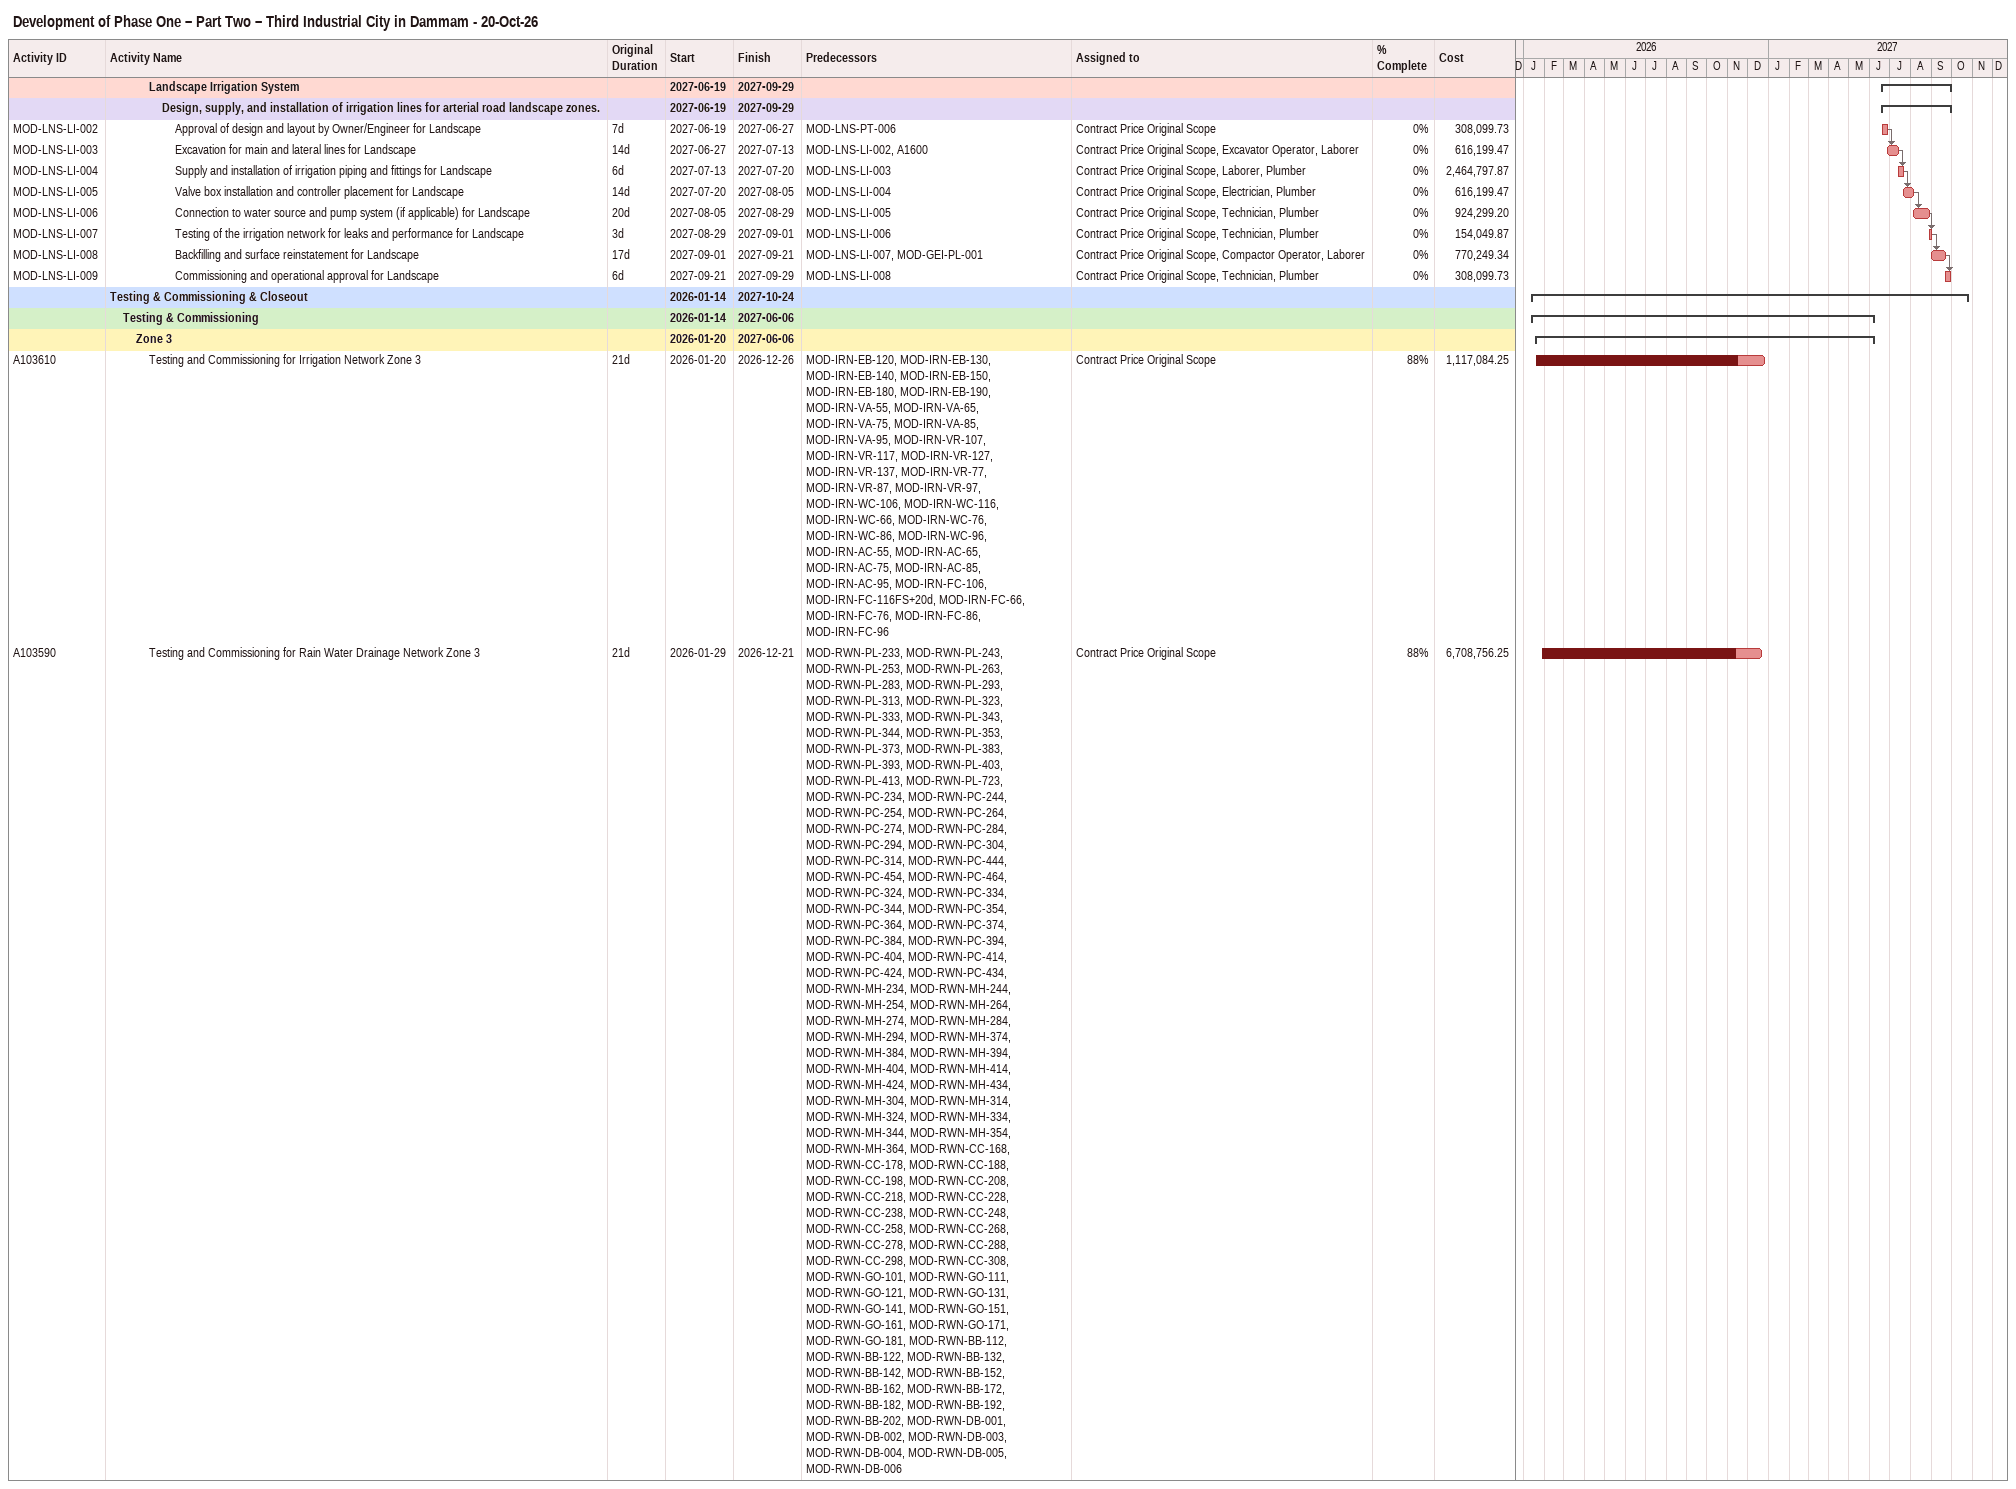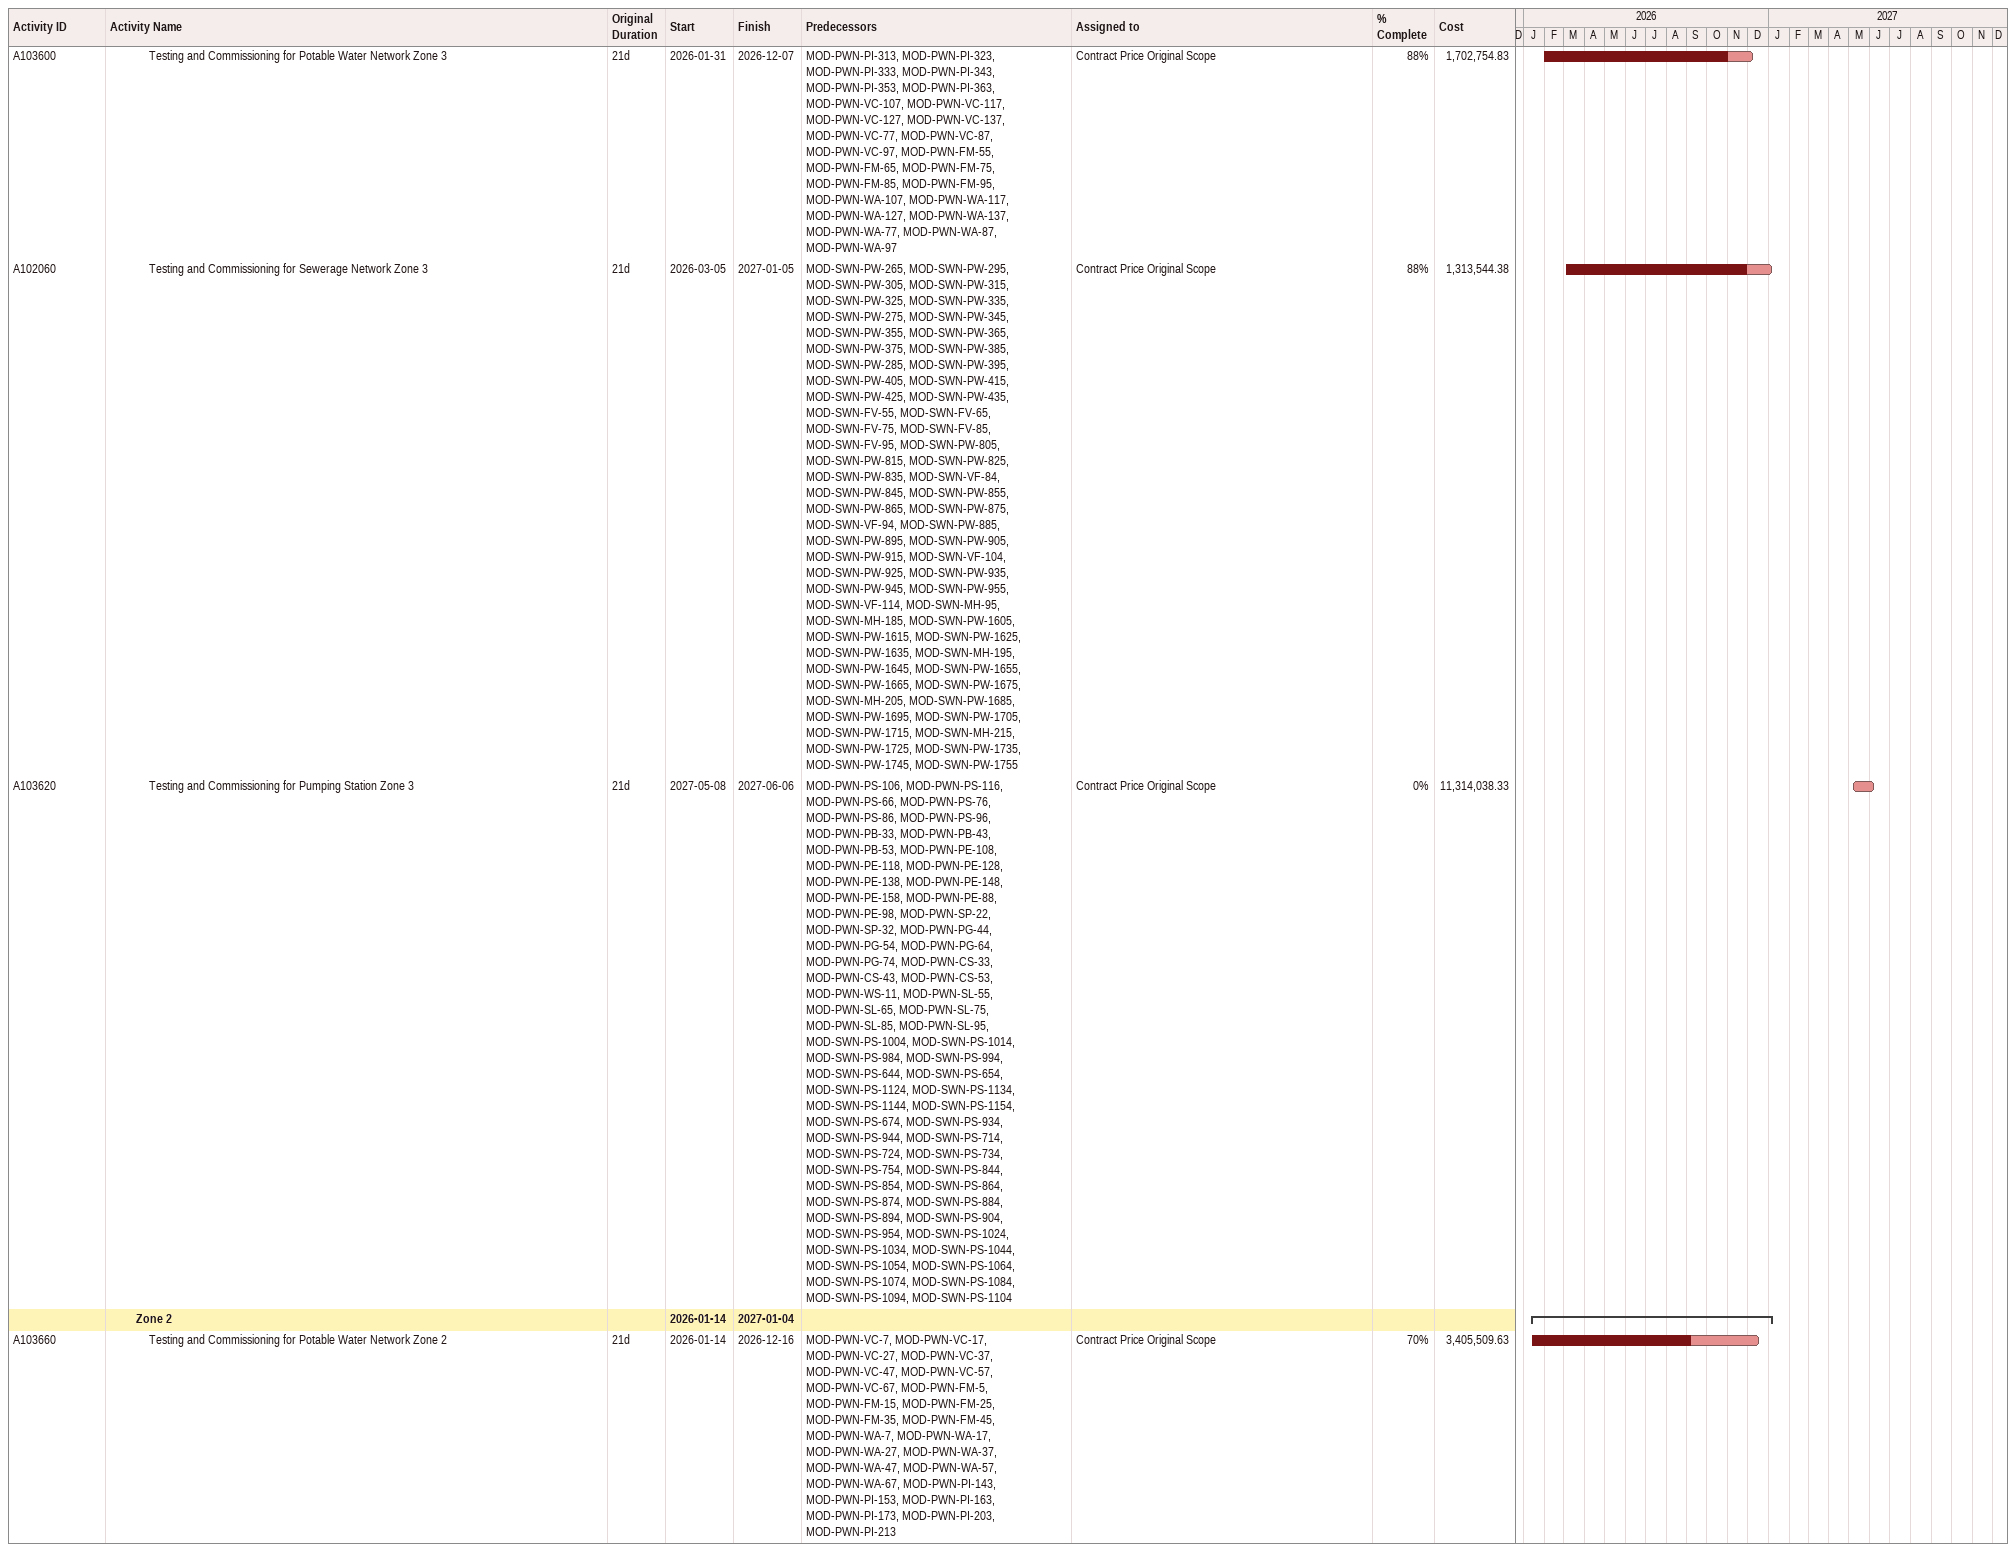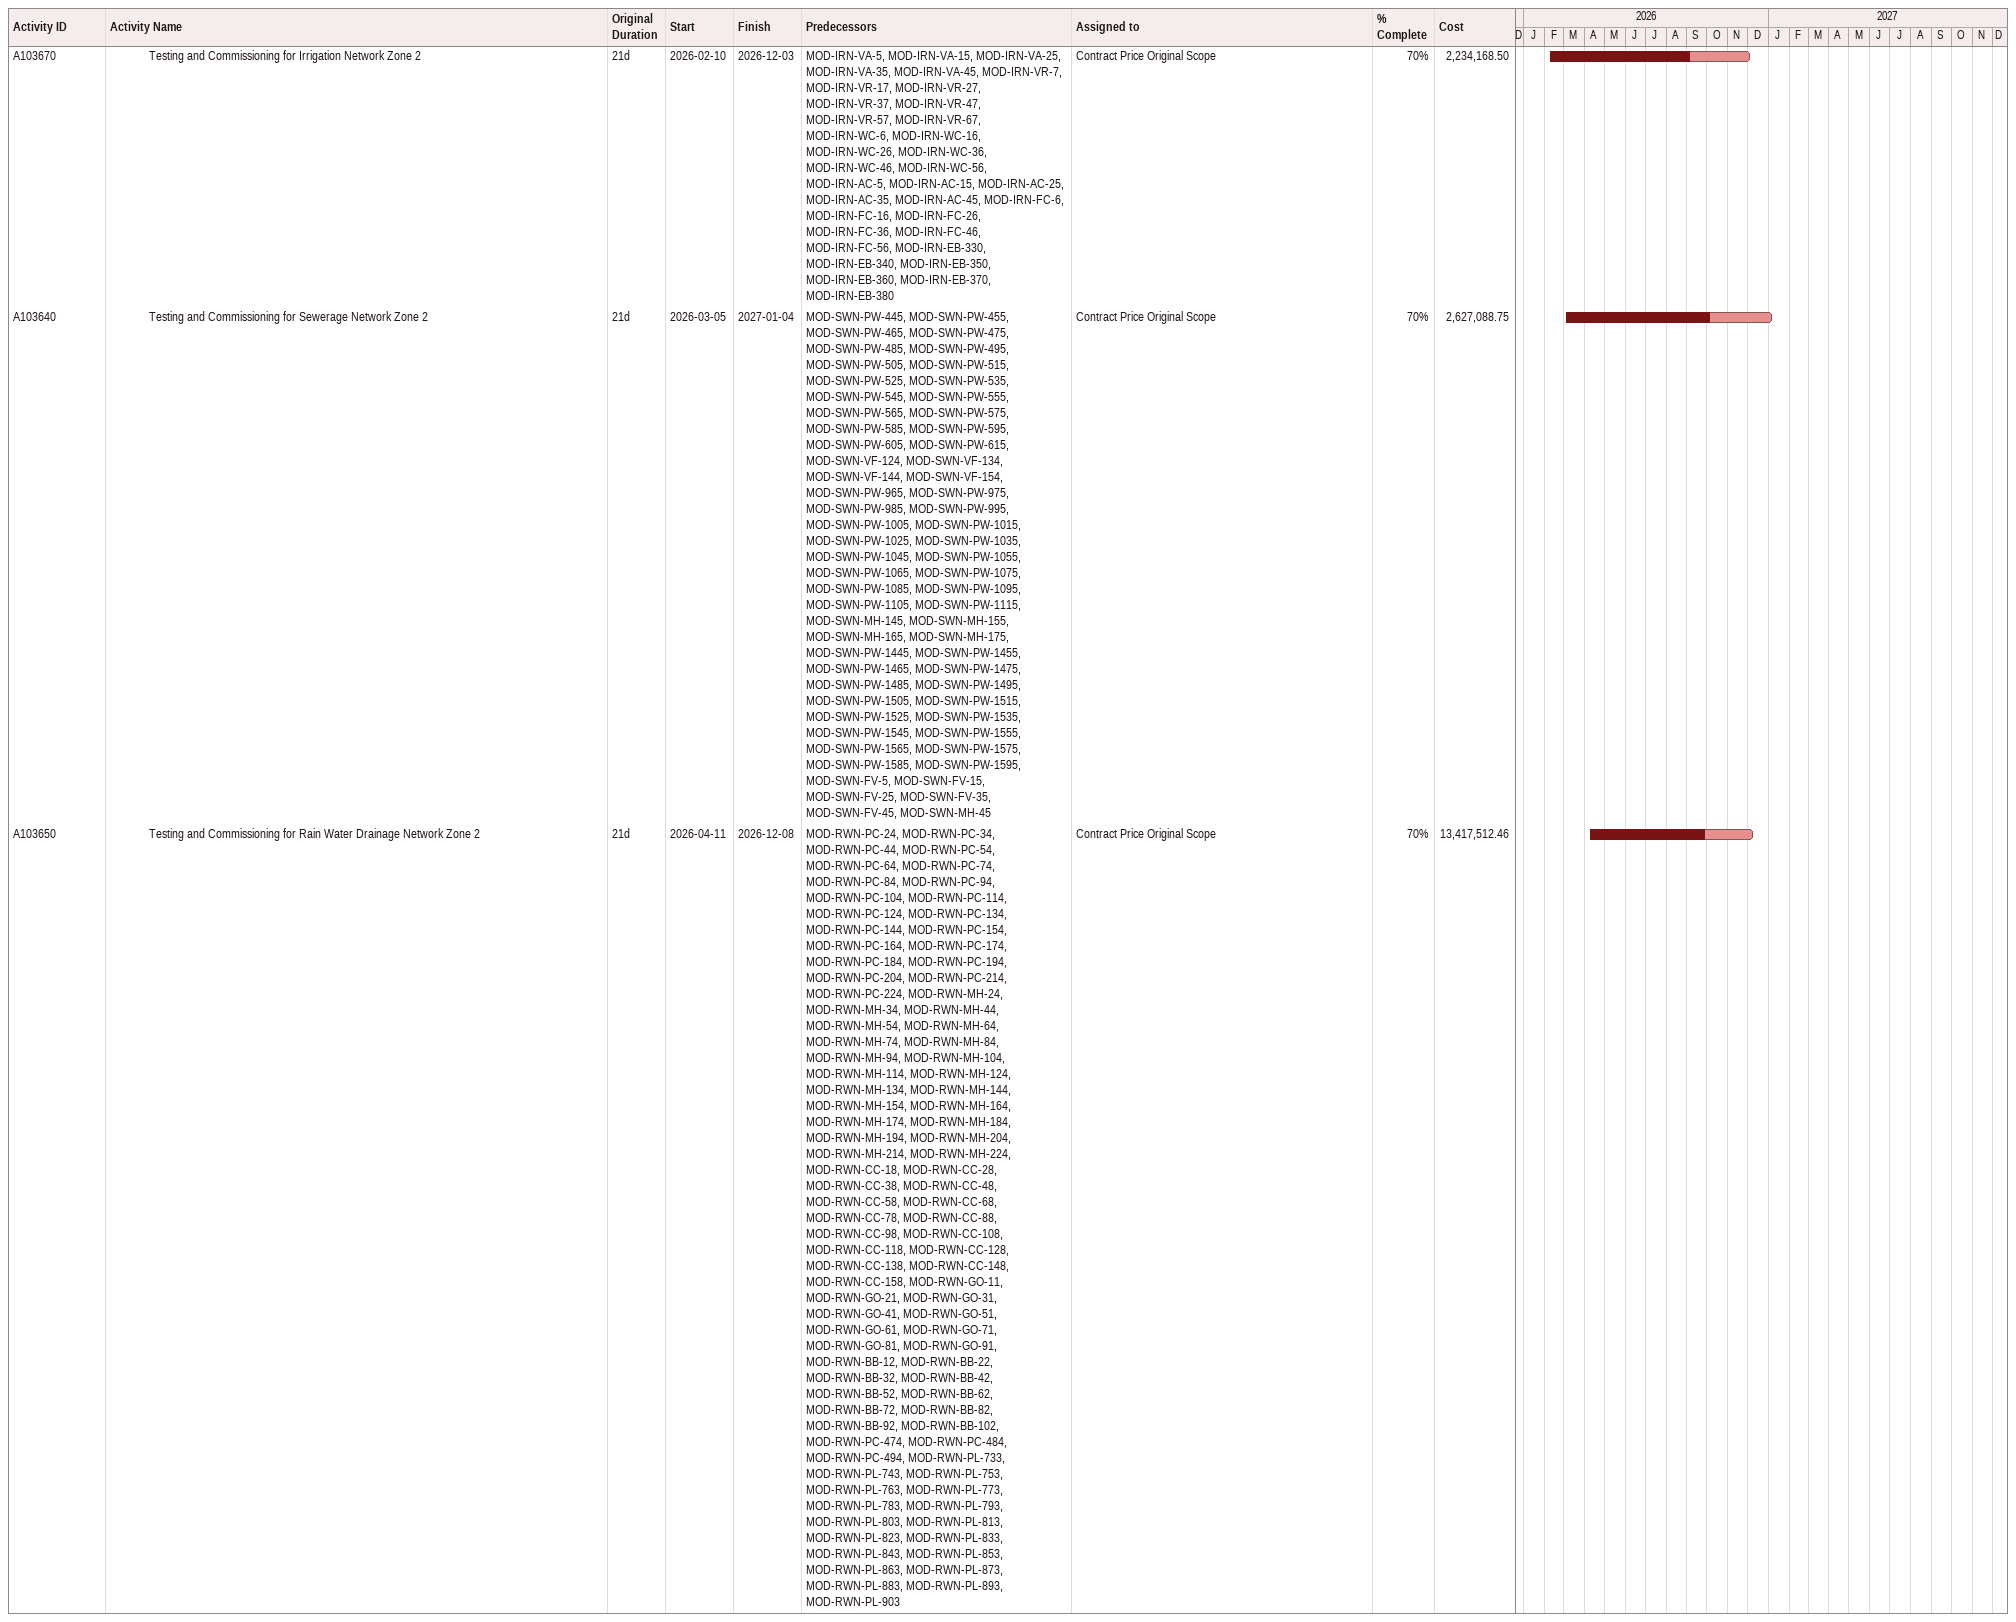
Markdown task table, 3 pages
Development of Phase One – Part Two – Third Industrial City in Dammam - 20-Oct-26

| ID | Level | Task | Original duration | Start | Finish | Predecessors | Resources | % complete | Cost |
|---|---|---|---|---|---|---|---|---|---|
|  | 4 | **Landscape Irrigation System** |  | 2027-06-19 | 2027-09-29 |  |  |  |  |
|  | 5 | **Design, supply, and installation of irrigation lines for arterial road landscape zones.** |  | 2027-06-19 | 2027-09-29 |  |  |  |  |
| MOD-LNS-LI-002 | 6 | Approval of design and layout by Owner/Engineer for Landscape | 7d | 2027-06-19 | 2027-06-27 | MOD-LNS-PT-006 | Contract Price Original Scope | 0 | 308099.73 |
| MOD-LNS-LI-003 | 6 | Excavation for main and lateral lines for Landscape | 14d | 2027-06-27 | 2027-07-13 | MOD-LNS-LI-002, A1600 | Contract Price Original Scope, Excavator Operator, Laborer | 0 | 616199.47 |
| MOD-LNS-LI-004 | 6 | Supply and installation of irrigation piping and fittings for Landscape | 6d | 2027-07-13 | 2027-07-20 | MOD-LNS-LI-003 | Contract Price Original Scope, Laborer, Plumber | 0 | 2464797.87 |
| MOD-LNS-LI-005 | 6 | Valve box installation and controller placement for Landscape | 14d | 2027-07-20 | 2027-08-05 | MOD-LNS-LI-004 | Contract Price Original Scope, Electrician, Plumber | 0 | 616199.47 |
| MOD-LNS-LI-006 | 6 | Connection to water source and pump system (if applicable) for Landscape | 20d | 2027-08-05 | 2027-08-29 | MOD-LNS-LI-005 | Contract Price Original Scope, Technician, Plumber | 0 | 924299.20 |
| MOD-LNS-LI-007 | 6 | Testing of the irrigation network for leaks and performance for Landscape | 3d | 2027-08-29 | 2027-09-01 | MOD-LNS-LI-006 | Contract Price Original Scope, Technician, Plumber | 0 | 154049.87 |
| MOD-LNS-LI-008 | 6 | Backfilling and surface reinstatement for Landscape | 17d | 2027-09-01 | 2027-09-21 | MOD-LNS-LI-007, MOD-GEI-PL-001 | Contract Price Original Scope, Compactor Operator, Laborer | 0 | 770249.34 |
| MOD-LNS-LI-009 | 6 | Commissioning and operational approval for Landscape | 6d | 2027-09-21 | 2027-09-29 | MOD-LNS-LI-008 | Contract Price Original Scope, Technician, Plumber | 0 | 308099.73 |
|  | 1 | **Testing & Commissioning & Closeout** |  | 2026-01-14 | 2027-10-24 |  |  |  |  |
|  | 2 | **Testing & Commissioning** |  | 2026-01-14 | 2027-06-06 |  |  |  |  |
|  | 3 | **Zone 3** |  | 2026-01-20 | 2027-06-06 |  |  |  |  |
| A103610 | 4 | Testing and Commissioning for Irrigation Network Zone 3 | 21d | 2026-01-20 | 2026-12-26 | MOD-IRN-EB-120, MOD-IRN-EB-130, MOD-IRN-EB-140, MOD-IRN-EB-150, MOD-IRN-EB-180, MOD-IRN-EB-190, MOD-IRN-VA-55, MOD-IRN-VA-65, MOD-IRN-VA-75, MOD-IRN-VA-85, MOD-IRN-VA-95, MOD-IRN-VR-107, MOD-IRN-VR-117, MOD-IRN-VR-127, MOD-IRN-VR-137, MOD-IRN-VR-77, MOD-IRN-VR-87, MOD-IRN-VR-97, MOD-IRN-WC-106, MOD-IRN-WC-116, MOD-IRN-WC-66, MOD-IRN-WC-76, MOD-IRN-WC-86, MOD-IRN-WC-96, MOD-IRN-AC-55, MOD-IRN-AC-65, MOD-IRN-AC-75, MOD-IRN-AC-85, MOD-IRN-AC-95, MOD-IRN-FC-106, MOD-IRN-FC-116FS+20d, MOD-IRN-FC-66, MOD-IRN-FC-76, MOD-IRN-FC-86, MOD-IRN-FC-96 | Contract Price Original Scope | 88 | 1117084.25 |
| A103590 | 4 | Testing and Commissioning for Rain Water Drainage Network Zone 3 | 21d | 2026-01-29 | 2026-12-21 | MOD-RWN-PL-233, MOD-RWN-PL-243, MOD-RWN-PL-253, MOD-RWN-PL-263, MOD-RWN-PL-283, MOD-RWN-PL-293, MOD-RWN-PL-313, MOD-RWN-PL-323, MOD-RWN-PL-333, MOD-RWN-PL-343, MOD-RWN-PL-344, MOD-RWN-PL-353, MOD-RWN-PL-373, MOD-RWN-PL-383, MOD-RWN-PL-393, MOD-RWN-PL-403, MOD-RWN-PL-413, MOD-RWN-PL-723, MOD-RWN-PC-234, MOD-RWN-PC-244, MOD-RWN-PC-254, MOD-RWN-PC-264, MOD-RWN-PC-274, MOD-RWN-PC-284, MOD-RWN-PC-294, MOD-RWN-PC-304, MOD-RWN-PC-314, MOD-RWN-PC-444, MOD-RWN-PC-454, MOD-RWN-PC-464, MOD-RWN-PC-324, MOD-RWN-PC-334, MOD-RWN-PC-344, MOD-RWN-PC-354, MOD-RWN-PC-364, MOD-RWN-PC-374, MOD-RWN-PC-384, MOD-RWN-PC-394, MOD-RWN-PC-404, MOD-RWN-PC-414, MOD-RWN-PC-424, MOD-RWN-PC-434, MOD-RWN-MH-234, MOD-RWN-MH-244, MOD-RWN-MH-254, MOD-RWN-MH-264, MOD-RWN-MH-274, MOD-RWN-MH-284, MOD-RWN-MH-294, MOD-RWN-MH-374, MOD-RWN-MH-384, MOD-RWN-MH-394, MOD-RWN-MH-404, MOD-RWN-MH-414, MOD-RWN-MH-424, MOD-RWN-MH-434, MOD-RWN-MH-304, MOD-RWN-MH-314, MOD-RWN-MH-324, MOD-RWN-MH-334, MOD-RWN-MH-344, MOD-RWN-MH-354, MOD-RWN-MH-364, MOD-RWN-CC-168, MOD-RWN-CC-178, MOD-RWN-CC-188, MOD-RWN-CC-198, MOD-RWN-CC-208, MOD-RWN-CC-218, MOD-RWN-CC-228, MOD-RWN-CC-238, MOD-RWN-CC-248, MOD-RWN-CC-258, MOD-RWN-CC-268, MOD-RWN-CC-278, MOD-RWN-CC-288, MOD-RWN-CC-298, MOD-RWN-CC-308, MOD-RWN-GO-101, MOD-RWN-GO-111, MOD-RWN-GO-121, MOD-RWN-GO-131, MOD-RWN-GO-141, MOD-RWN-GO-151, MOD-RWN-GO-161, MOD-RWN-GO-171, MOD-RWN-GO-181, MOD-RWN-BB-112, MOD-RWN-BB-122, MOD-RWN-BB-132, MOD-RWN-BB-142, MOD-RWN-BB-152, MOD-RWN-BB-162, MOD-RWN-BB-172, MOD-RWN-BB-182, MOD-RWN-BB-192, MOD-RWN-BB-202, MOD-RWN-DB-001, MOD-RWN-DB-002, MOD-RWN-DB-003, MOD-RWN-DB-004, MOD-RWN-DB-005, MOD-RWN-DB-006 | Contract Price Original Scope | 88 | 6708756.25 |
| A103600 | 4 | Testing and Commissioning for Potable Water Network Zone 3 | 21d | 2026-01-31 | 2026-12-07 | MOD-PWN-PI-313, MOD-PWN-PI-323, MOD-PWN-PI-333, MOD-PWN-PI-343, MOD-PWN-PI-353, MOD-PWN-PI-363, MOD-PWN-VC-107, MOD-PWN-VC-117, MOD-PWN-VC-127, MOD-PWN-VC-137, MOD-PWN-VC-77, MOD-PWN-VC-87, MOD-PWN-VC-97, MOD-PWN-FM-55, MOD-PWN-FM-65, MOD-PWN-FM-75, MOD-PWN-FM-85, MOD-PWN-FM-95, MOD-PWN-WA-107, MOD-PWN-WA-117, MOD-PWN-WA-127, MOD-PWN-WA-137, MOD-PWN-WA-77, MOD-PWN-WA-87, MOD-PWN-WA-97 | Contract Price Original Scope | 88 | 1702754.83 |
| A102060 | 4 | Testing and Commissioning for Sewerage Network Zone 3 | 21d | 2026-03-05 | 2027-01-05 | MOD-SWN-PW-265, MOD-SWN-PW-295, MOD-SWN-PW-305, MOD-SWN-PW-315, MOD-SWN-PW-325, MOD-SWN-PW-335, MOD-SWN-PW-275, MOD-SWN-PW-345, MOD-SWN-PW-355, MOD-SWN-PW-365, MOD-SWN-PW-375, MOD-SWN-PW-385, MOD-SWN-PW-285, MOD-SWN-PW-395, MOD-SWN-PW-405, MOD-SWN-PW-415, MOD-SWN-PW-425, MOD-SWN-PW-435, MOD-SWN-FV-55, MOD-SWN-FV-65, MOD-SWN-FV-75, MOD-SWN-FV-85, MOD-SWN-FV-95, MOD-SWN-PW-805, MOD-SWN-PW-815, MOD-SWN-PW-825, MOD-SWN-PW-835, MOD-SWN-VF-84, MOD-SWN-PW-845, MOD-SWN-PW-855, MOD-SWN-PW-865, MOD-SWN-PW-875, MOD-SWN-VF-94, MOD-SWN-PW-885, MOD-SWN-PW-895, MOD-SWN-PW-905, MOD-SWN-PW-915, MOD-SWN-VF-104, MOD-SWN-PW-925, MOD-SWN-PW-935, MOD-SWN-PW-945, MOD-SWN-PW-955, MOD-SWN-VF-114, MOD-SWN-MH-95, MOD-SWN-MH-185, MOD-SWN-PW-1605, MOD-SWN-PW-1615, MOD-SWN-PW-1625, MOD-SWN-PW-1635, MOD-SWN-MH-195, MOD-SWN-PW-1645, MOD-SWN-PW-1655, MOD-SWN-PW-1665, MOD-SWN-PW-1675, MOD-SWN-MH-205, MOD-SWN-PW-1685, MOD-SWN-PW-1695, MOD-SWN-PW-1705, MOD-SWN-PW-1715, MOD-SWN-MH-215, MOD-SWN-PW-1725, MOD-SWN-PW-1735, MOD-SWN-PW-1745, MOD-SWN-PW-1755 | Contract Price Original Scope | 88 | 1313544.38 |
| A103620 | 4 | Testing and Commissioning for Pumping Station Zone 3 | 21d | 2027-05-08 | 2027-06-06 | MOD-PWN-PS-106, MOD-PWN-PS-116, MOD-PWN-PS-66, MOD-PWN-PS-76, MOD-PWN-PS-86, MOD-PWN-PS-96, MOD-PWN-PB-33, MOD-PWN-PB-43, MOD-PWN-PB-53, MOD-PWN-PE-108, MOD-PWN-PE-118, MOD-PWN-PE-128, MOD-PWN-PE-138, MOD-PWN-PE-148, MOD-PWN-PE-158, MOD-PWN-PE-88, MOD-PWN-PE-98, MOD-PWN-SP-22, MOD-PWN-SP-32, MOD-PWN-PG-44, MOD-PWN-PG-54, MOD-PWN-PG-64, MOD-PWN-PG-74, MOD-PWN-CS-33, MOD-PWN-CS-43, MOD-PWN-CS-53, MOD-PWN-WS-11, MOD-PWN-SL-55, MOD-PWN-SL-65, MOD-PWN-SL-75, MOD-PWN-SL-85, MOD-PWN-SL-95, MOD-SWN-PS-1004, MOD-SWN-PS-1014, MOD-SWN-PS-984, MOD-SWN-PS-994, MOD-SWN-PS-644, MOD-SWN-PS-654, MOD-SWN-PS-1124, MOD-SWN-PS-1134, MOD-SWN-PS-1144, MOD-SWN-PS-1154, MOD-SWN-PS-674, MOD-SWN-PS-934, MOD-SWN-PS-944, MOD-SWN-PS-714, MOD-SWN-PS-724, MOD-SWN-PS-734, MOD-SWN-PS-754, MOD-SWN-PS-844, MOD-SWN-PS-854, MOD-SWN-PS-864, MOD-SWN-PS-874, MOD-SWN-PS-884, MOD-SWN-PS-894, MOD-SWN-PS-904, MOD-SWN-PS-954, MOD-SWN-PS-1024, MOD-SWN-PS-1034, MOD-SWN-PS-1044, MOD-SWN-PS-1054, MOD-SWN-PS-1064, MOD-SWN-PS-1074, MOD-SWN-PS-1084, MOD-SWN-PS-1094, MOD-SWN-PS-1104 | Contract Price Original Scope | 0 | 11314038.33 |
|  | 3 | **Zone 2** |  | 2026-01-14 | 2027-01-04 |  |  |  |  |
| A103660 | 4 | Testing and Commissioning for Potable Water Network Zone 2 | 21d | 2026-01-14 | 2026-12-16 | MOD-PWN-VC-7, MOD-PWN-VC-17, MOD-PWN-VC-27, MOD-PWN-VC-37, MOD-PWN-VC-47, MOD-PWN-VC-57, MOD-PWN-VC-67, MOD-PWN-FM-5, MOD-PWN-FM-15, MOD-PWN-FM-25, MOD-PWN-FM-35, MOD-PWN-FM-45, MOD-PWN-WA-7, MOD-PWN-WA-17, MOD-PWN-WA-27, MOD-PWN-WA-37, MOD-PWN-WA-47, MOD-PWN-WA-57, MOD-PWN-WA-67, MOD-PWN-PI-143, MOD-PWN-PI-153, MOD-PWN-PI-163, MOD-PWN-PI-173, MOD-PWN-PI-203, MOD-PWN-PI-213 | Contract Price Original Scope | 70 | 3405509.63 |
| A103670 | 4 | Testing and Commissioning for Irrigation Network Zone 2 | 21d | 2026-02-10 | 2026-12-03 | MOD-IRN-VA-5, MOD-IRN-VA-15, MOD-IRN-VA-25, MOD-IRN-VA-35, MOD-IRN-VA-45, MOD-IRN-VR-7, MOD-IRN-VR-17, MOD-IRN-VR-27, MOD-IRN-VR-37, MOD-IRN-VR-47, MOD-IRN-VR-57, MOD-IRN-VR-67, MOD-IRN-WC-6, MOD-IRN-WC-16, MOD-IRN-WC-26, MOD-IRN-WC-36, MOD-IRN-WC-46, MOD-IRN-WC-56, MOD-IRN-AC-5, MOD-IRN-AC-15, MOD-IRN-AC-25, MOD-IRN-AC-35, MOD-IRN-AC-45, MOD-IRN-FC-6, MOD-IRN-FC-16, MOD-IRN-FC-26, MOD-IRN-FC-36, MOD-IRN-FC-46, MOD-IRN-FC-56, MOD-IRN-EB-330, MOD-IRN-EB-340, MOD-IRN-EB-350, MOD-IRN-EB-360, MOD-IRN-EB-370, MOD-IRN-EB-380 | Contract Price Original Scope | 70 | 2234168.50 |
| A103640 | 4 | Testing and Commissioning for Sewerage Network Zone 2 | 21d | 2026-03-05 | 2027-01-04 | MOD-SWN-PW-445, MOD-SWN-PW-455, MOD-SWN-PW-465, MOD-SWN-PW-475, MOD-SWN-PW-485, MOD-SWN-PW-495, MOD-SWN-PW-505, MOD-SWN-PW-515, MOD-SWN-PW-525, MOD-SWN-PW-535, MOD-SWN-PW-545, MOD-SWN-PW-555, MOD-SWN-PW-565, MOD-SWN-PW-575, MOD-SWN-PW-585, MOD-SWN-PW-595, MOD-SWN-PW-605, MOD-SWN-PW-615, MOD-SWN-VF-124, MOD-SWN-VF-134, MOD-SWN-VF-144, MOD-SWN-VF-154, MOD-SWN-PW-965, MOD-SWN-PW-975, MOD-SWN-PW-985, MOD-SWN-PW-995, MOD-SWN-PW-1005, MOD-SWN-PW-1015, MOD-SWN-PW-1025, MOD-SWN-PW-1035, MOD-SWN-PW-1045, MOD-SWN-PW-1055, MOD-SWN-PW-1065, MOD-SWN-PW-1075, MOD-SWN-PW-1085, MOD-SWN-PW-1095, MOD-SWN-PW-1105, MOD-SWN-PW-1115, MOD-SWN-MH-145, MOD-SWN-MH-155, MOD-SWN-MH-165, MOD-SWN-MH-175, MOD-SWN-PW-1445, MOD-SWN-PW-1455, MOD-SWN-PW-1465, MOD-SWN-PW-1475, MOD-SWN-PW-1485, MOD-SWN-PW-1495, MOD-SWN-PW-1505, MOD-SWN-PW-1515, MOD-SWN-PW-1525, MOD-SWN-PW-1535, MOD-SWN-PW-1545, MOD-SWN-PW-1555, MOD-SWN-PW-1565, MOD-SWN-PW-1575, MOD-SWN-PW-1585, MOD-SWN-PW-1595, MOD-SWN-FV-5, MOD-SWN-FV-15, MOD-SWN-FV-25, MOD-SWN-FV-35, MOD-SWN-FV-45, MOD-SWN-MH-45 | Contract Price Original Scope | 70 | 2627088.75 |
| A103650 | 4 | Testing and Commissioning for Rain Water Drainage Network Zone 2 | 21d | 2026-04-11 | 2026-12-08 | MOD-RWN-PC-24, MOD-RWN-PC-34, MOD-RWN-PC-44, MOD-RWN-PC-54, MOD-RWN-PC-64, MOD-RWN-PC-74, MOD-RWN-PC-84, MOD-RWN-PC-94, MOD-RWN-PC-104, MOD-RWN-PC-114, MOD-RWN-PC-124, MOD-RWN-PC-134, MOD-RWN-PC-144, MOD-RWN-PC-154, MOD-RWN-PC-164, MOD-RWN-PC-174, MOD-RWN-PC-184, MOD-RWN-PC-194, MOD-RWN-PC-204, MOD-RWN-PC-214, MOD-RWN-PC-224, MOD-RWN-MH-24, MOD-RWN-MH-34, MOD-RWN-MH-44, MOD-RWN-MH-54, MOD-RWN-MH-64, MOD-RWN-MH-74, MOD-RWN-MH-84, MOD-RWN-MH-94, MOD-RWN-MH-104, MOD-RWN-MH-114, MOD-RWN-MH-124, MOD-RWN-MH-134, MOD-RWN-MH-144, MOD-RWN-MH-154, MOD-RWN-MH-164, MOD-RWN-MH-174, MOD-RWN-MH-184, MOD-RWN-MH-194, MOD-RWN-MH-204, MOD-RWN-MH-214, MOD-RWN-MH-224, MOD-RWN-CC-18, MOD-RWN-CC-28, MOD-RWN-CC-38, MOD-RWN-CC-48, MOD-RWN-CC-58, MOD-RWN-CC-68, MOD-RWN-CC-78, MOD-RWN-CC-88, MOD-RWN-CC-98, MOD-RWN-CC-108, MOD-RWN-CC-118, MOD-RWN-CC-128, MOD-RWN-CC-138, MOD-RWN-CC-148, MOD-RWN-CC-158, MOD-RWN-GO-11, MOD-RWN-GO-21, MOD-RWN-GO-31, MOD-RWN-GO-41, MOD-RWN-GO-51, MOD-RWN-GO-61, MOD-RWN-GO-71, MOD-RWN-GO-81, MOD-RWN-GO-91, MOD-RWN-BB-12, MOD-RWN-BB-22, MOD-RWN-BB-32, MOD-RWN-BB-42, MOD-RWN-BB-52, MOD-RWN-BB-62, MOD-RWN-BB-72, MOD-RWN-BB-82, MOD-RWN-BB-92, MOD-RWN-BB-102, MOD-RWN-PC-474, MOD-RWN-PC-484, MOD-RWN-PC-494, MOD-RWN-PL-733, MOD-RWN-PL-743, MOD-RWN-PL-753, MOD-RWN-PL-763, MOD-RWN-PL-773, MOD-RWN-PL-783, MOD-RWN-PL-793, MOD-RWN-PL-803, MOD-RWN-PL-813, MOD-RWN-PL-823, MOD-RWN-PL-833, MOD-RWN-PL-843, MOD-RWN-PL-853, MOD-RWN-PL-863, MOD-RWN-PL-873, MOD-RWN-PL-883, MOD-RWN-PL-893, MOD-RWN-PL-903 | Contract Price Original Scope | 70 | 13417512.46 |
